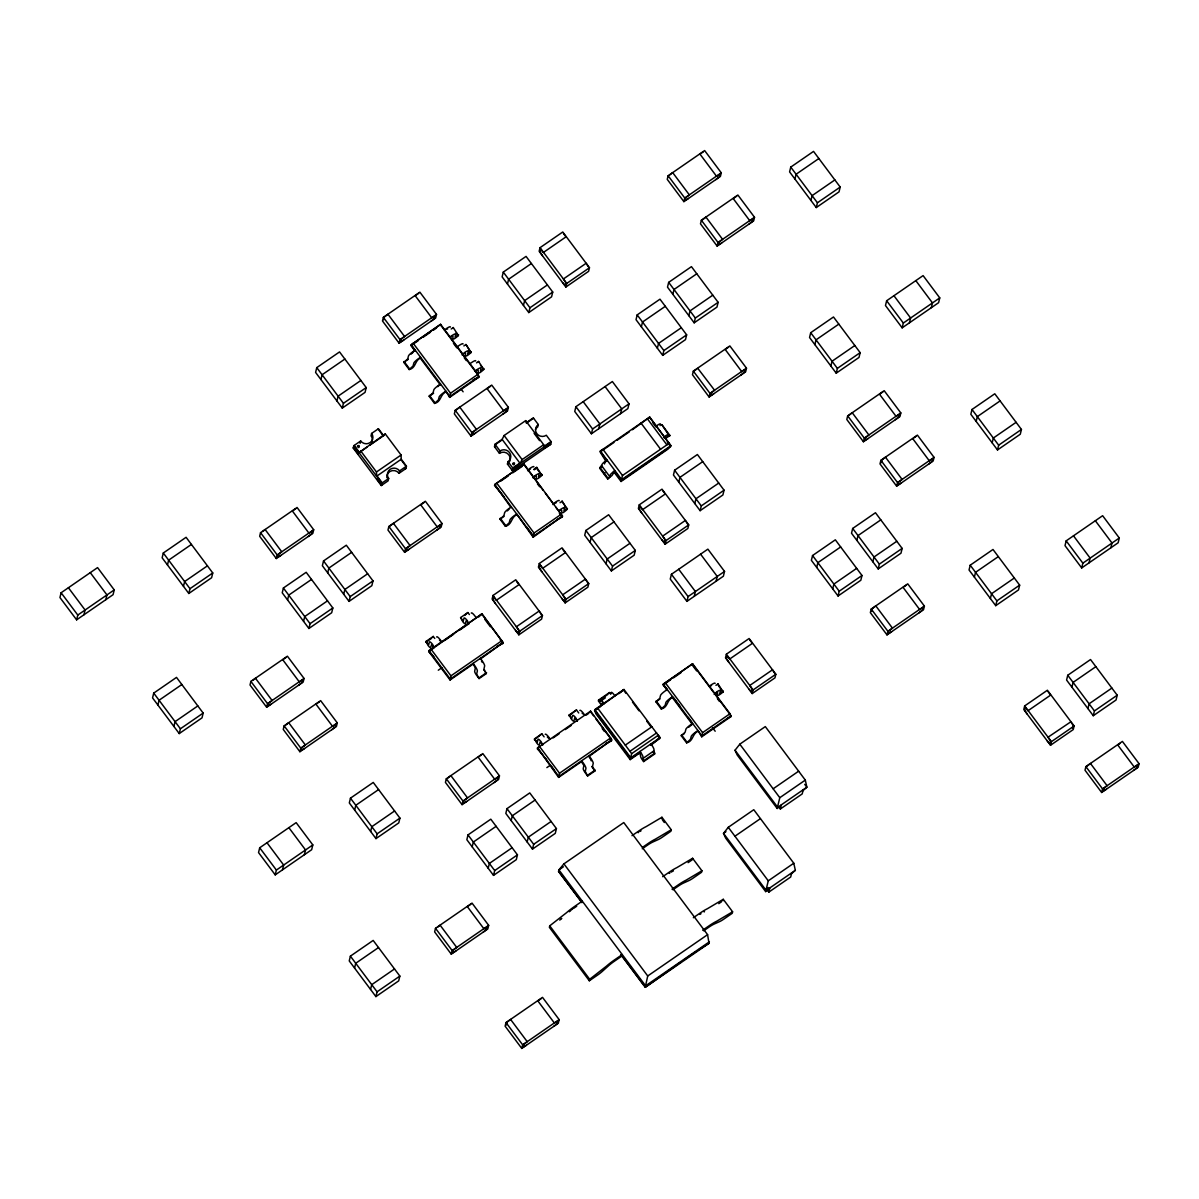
<?xml version="1.0" encoding="UTF-8"?>
<svg xmlns="http://www.w3.org/2000/svg" width="1199" height="1199" viewBox="0 0 1199 1199"><rect width="100%" height="100%" fill="white"/><g stroke="black" fill="none" stroke-linecap="round" stroke-linejoin="round"><path stroke-width="1.5" d="M447.632 328.961L446.837 329.081M450.374 327.057L450.374 326.907A5.665 1.004 -36.8 0 0 446.762 328.331L444.349 329.98M463.039 343.993L463.039 343.858A5.665 1.004 -36.8 0 0 459.427 345.267L457.014 346.931M467.67 354.02L468.374 350.992A5.665 1.004 -36.8 0 0 464.762 352.401L462.14 354.964C469.783 348.25 460.536 362.068 471.057 352.536L465.946 344.503L463.878 345.926M475.703 360.944L475.718 360.794A5.665 1.004 -36.8 0 0 472.106 362.218L469.693 363.867M533.87 466.876L533.87 466.726A5.665 1.004 -36.8 0 0 530.258 468.15L527.62 470.697L530.528 468.809M538.501 476.887L539.205 473.86A5.665 1.004 -36.8 0 0 535.593 475.284L532.956 477.831C540.449 471.207 531.457 484.906 541.888 475.404L536.777 467.37L533.675 469.513M556.471 502.606L555.257 503.025M559.199 500.762L559.214 500.612A5.665 1.004 -36.8 0 0 555.602 502.036L552.964 504.584M665.73 436.706L665.49 438.609L669.836 435.372L661.833 424.671L669.612 436.271M715.099 683.415L715.099 683.28A5.665 1.004 -36.8 0 0 711.487 684.689L709.074 686.353M601.778 465.886L609.781 476.677L610.216 474.879A4.526 0.809 -36.8 0 1 613.618 471.687L614.997 470.712L612.104 475.433L607.698 479.001L599.695 468.299L602.213 464.178A4.526 0.809 -36.8 0 1 605.615 460.986L606.994 460.011L606.784 460.911L600.324 451.094L649.708 417.087L670.87 445.683L667.813 449.22L621.052 481.488L613.438 471.327M591.212 760.81L590.537 759.147M598.541 700.081L599.305 702.299A4.002 0.824 55.4 0 0 601.928 704.233L602.333 702.689L603.711 704.218L602.902 701.97A4.526 0.944 55.4 0 0 600.354 699.931L599.86 701.73L598.541 700.081L609.467 692.542L610.396 693.771M669.267 443.24L622.506 475.508L621.052 481.488M631.663 753.631L630.194 759.611L595.978 713.855L594.599 710.497L623.975 689.485L594.809 709.598L630.824 757.768L659.975 737.64L658.371 735.197L631.663 753.631L597.432 707.86M418.481 340.471L410.972 345.657L414.974 351.007L411.197 344.757L440.558 324.3L477.951 374.313L450.539 393.227L449.64 397.379L445.863 391.129L443.45 392.807A5.665 1.004 -36.8 0 0 439.209 396.809L438.399 399.926L434.533 403.434L429.197 396.299L433.064 392.792L433.873 389.675A5.665 1.004 -36.8 0 1 438.115 385.673L440.528 383.995L437.785 386.678M502.051 640.581L450.944 675.846L450.06 679.998L428.717 651.462L481.983 613.753L503.115 642.634L480.125 659.24L480.349 658.341L482.103 660.724A5.665 1.169 55.4 0 1 484.666 665.865L483.961 668.982L486.359 673.538L479.075 678.574L476.737 675.457A3.957 0.824 55.4 0 1 474.669 671.29L475.314 668.083L473.05 663.377L474.819 665.76A5.665 1.169 55.4 0 1 477.382 670.885L476.677 674.018L479.075 678.574M561.447 514.131L534.035 533.045L533.15 537.197L516.694 513.996L514.266 515.675A5.665 1.004 -36.8 0 0 510.025 519.677L509.23 522.794L505.364 526.301L500.028 519.167L503.895 515.66L504.689 512.543A5.665 1.004 -36.8 0 1 508.931 508.541L511.359 506.862L511.134 507.762L494.692 484.576L524.053 464.118L562.526 516.169L533.15 537.197L533.03 535.593L526.361 526.676M559.528 773.235L558.629 777.387L537.512 747.951L539.46 746.407L559.528 773.235L610.621 737.985L590.567 711.142L537.512 747.951L558.854 776.487L611.7 740.023L610.621 737.985M661.249 708.969L665.1 705.492L665.925 702.344A5.665 1.004 -36.8 0 1 670.166 698.343L672.579 696.664L672.369 697.563C666.779 699.931 668.098 707.515 661.249 708.969L655.913 701.835L659.78 698.313L660.589 695.21A5.665 1.004 -36.8 0 1 664.831 691.209L667.244 689.53L667.034 690.429L663.242 684.179L692.602 663.721L730.011 713.735L702.599 732.649L701.7 736.8L697.923 730.551L695.51 732.229A5.665 1.004 -36.8 0 0 691.268 736.231L690.429 739.378L686.592 742.855L681.257 735.721L685.124 732.199L685.933 729.097A5.665 1.004 -36.8 0 1 690.174 725.095L692.587 723.417L688.256 717.362M589.323 980.767L589.683 979.268L606.394 966.199A16.546 2.938 -36.8 0 1 613.663 960.489L622.236 954.569L621.861 956.068L614.068 961.448A10.881 1.933 -36.8 0 0 608.358 965.944L602.468 971.235A9.352 1.664 -36.8 0 1 597.567 975.087L589.323 980.767L549.367 927.337L549.727 925.838L566.438 912.769A16.546 2.938 -36.8 0 1 573.707 907.058L582.279 901.138L581.905 902.637L558.539 871.388L558.914 869.889L563.905 863.865L623.765 822.559L707.59 934.665L647.73 975.971L645.227 987.317L620.782 954.614M805.308 780.099L779.8 797.695L777.177 808.471L737.175 754.965L735.032 750.244L739.798 744.189L765.307 726.594L805.308 780.099L806.867 787.203L802.686 790.875M793.783 863.22L768.274 880.815L765.651 891.591L725.65 838.086L723.507 833.365L728.273 827.31L753.781 809.715L793.783 863.22L795.342 870.324L791.16 873.996M61.119 592.756L59.95 597.552L76.616 619.838L113.066 594.689L114.235 589.908L97.569 567.607L61.119 592.756L77.785 615.057L76.616 619.838M83.915 614.817L85.084 610.021L68.403 587.735M105.782 599.725L106.951 594.929L90.27 572.642M163.304 553.009L162.135 557.805L188.813 593.475L211.594 577.753L212.763 572.972L186.085 537.302L163.304 553.009L189.982 588.694L188.813 593.475M167.47 564.939L168.639 560.143L191.42 544.436M153.727 693.112L152.558 697.908L179.236 733.578L202.017 717.856L203.171 713.075L176.508 677.39L153.727 693.112L180.405 728.782L179.236 733.578M183.477 586.341L184.646 581.545L207.427 565.838M157.893 705.042L159.062 700.246L181.843 684.524M173.9 726.444L175.069 721.648L197.835 705.926M260.543 532.671L259.673 536.283L276.31 558.539L312.834 533.345L313.703 529.733L297.067 507.477L260.543 532.671L277.194 554.927L276.31 558.539M316.761 367.628L315.592 372.424L342.27 408.095L365.051 392.373L366.22 387.592L339.542 351.921L316.761 367.628L343.439 403.299L342.27 408.095M320.927 379.558L322.096 374.762L344.877 359.056M280.881 555.392L277.554 557.355L278.243 554.552L281.75 551.78L265.114 529.523L262.731 531.502M250.891 681.392L250.021 685.004L266.658 707.26L303.167 682.066L304.051 678.454L287.415 656.198L250.891 681.392L267.542 703.648L266.658 707.26M283.399 588.005L282.23 592.801L308.907 628.471L331.673 612.749L332.842 607.968L306.18 572.298L283.399 588.005L310.076 623.675L308.907 628.471M287.565 599.935L288.734 595.139L311.515 579.432M336.934 400.961L338.103 396.165L360.884 380.458M308.263 536.493L311.785 533.735L312.474 530.917L309.042 533.285L292.406 511.029L295.823 508.661M271.229 704.113L267.902 706.076L268.576 703.258L272.098 700.501L255.462 678.244L253.079 680.223M303.572 621.337L304.741 616.541L327.507 600.834M323.535 560.937L322.366 565.718L349.044 601.388L371.825 585.682L372.994 580.886L346.316 545.215L323.535 560.937L350.213 596.607L349.044 601.388M383.365 317.36L382.481 320.972L399.132 343.229L435.642 318.035L436.526 314.423L419.875 292.166L383.365 317.36L400.016 339.617L399.132 343.229M284.133 725.845L283.249 729.442L299.9 751.713L336.409 726.504L337.294 722.907L320.643 700.636L284.133 725.845L300.769 748.101L299.9 751.713M383.725 319.773L384.414 316.971L387.936 314.213L404.573 336.469L401.051 339.227L400.361 342.045L403.688 340.081M366.864 447.242L359.041 452.652L385.284 433.903L401.066 455.021L401.26 459.232L406.446 466.186L399.612 470.892A6.789 6.535 13.7 0 0 390.155 469.319A6.789 6.535 13.7 0 0 388.686 478.446L388.101 480.844L381.267 485.55L353.255 448.096L353.84 445.698L360.674 440.992A6.789 6.535 13.7 0 0 370.146 442.566A6.789 6.535 13.7 0 0 371.615 433.438L378.449 428.732L383.635 435.672L369.847 445.189M353.255 448.096L354.215 445.458L359.4 452.398M298.611 685.214L302.133 682.456L302.822 679.638L299.39 682.006L282.754 659.75L286.171 657.382M259.703 847.783L258.534 852.564L275.215 874.865L311.65 849.716L312.819 844.92L296.153 822.634L259.703 847.783L276.384 870.069L275.215 874.865M327.702 572.852L328.871 568.071L351.652 552.349M360.09 443.375L360.674 440.992M371.615 433.438L371.031 435.837A6.789 6.535 13.7 0 1 371.765 442.356M304.456 748.566L301.129 750.514L301.818 747.711L305.34 744.954L288.689 722.682L285.167 725.455M343.708 594.254L344.877 589.473L367.658 573.751M409.189 369.547L413.056 366.025L413.865 362.922A5.665 1.004 -36.8 0 1 418.106 358.921L420.519 357.242L420.309 358.141C414.719 360.509 416.038 368.093 409.189 369.547L403.853 362.413L407.72 358.891L408.529 355.788A5.665 1.004 -36.8 0 1 412.771 351.787L415.199 350.108M282.499 869.83L283.668 865.049L267.002 842.747M381.267 485.55L381.852 483.152L388.686 478.446M431.085 321.182L434.608 318.409L435.282 315.607L431.865 317.975L415.214 295.718L418.646 293.35M331.838 729.666L335.36 726.894L336.05 724.091L332.633 726.459L315.981 704.188L319.399 701.835M304.366 854.752L305.535 849.956L288.869 827.67M386.827 477.652A6.789 6.535 13.7 0 1 399.027 473.29L399.612 470.892M388.866 526.466L387.981 530.078L404.633 552.334L441.142 527.14L442.026 523.528L425.375 501.272L388.866 526.466L405.502 548.722L404.633 552.334M440.123 325.529L440.558 324.3M405.502 468.824L406.086 466.441L400.901 459.487M406.446 466.186L405.862 468.584L399.027 473.29M453.057 328.451L453.282 327.567L458.393 335.585C448.426 344.458 455.92 333.352 451.289 336.754M409.189 549.187L405.862 551.15L406.551 548.333L410.073 545.575L393.422 523.319L389.9 526.076M350.468 798.159L349.314 802.94L375.976 838.611L398.757 822.904L399.926 818.108L373.249 782.437L350.468 798.159L377.145 833.83L375.976 838.611M465.946 344.503L471.057 352.536M354.649 810.074L355.803 805.293L378.584 789.571M455.23 410.283L454.346 413.895L470.997 436.151L507.507 410.957L508.391 407.345L491.74 385.089L455.23 410.283L471.866 432.554L470.997 436.151M436.571 530.288L440.093 527.515L440.782 524.712L437.365 527.08L420.714 504.824L424.146 502.456M478.401 362.353L478.611 361.454L483.737 369.487C474.519 378.225 480.709 367.703 476.617 370.656M503.295 272.098L502.126 276.894L528.789 312.564L551.57 296.842L552.739 292.061L526.061 256.391L503.295 272.098L529.958 307.768L528.789 312.564M449.535 395.79L449.64 397.379L478.806 377.25L477.951 374.313M370.641 831.477L371.81 826.696L394.591 810.974M507.462 284.028L508.631 279.232L531.397 263.525M475.553 433.004L472.226 434.967L472.916 432.165L476.438 429.392L459.787 407.135L456.279 409.908M425.975 641.465L428.672 644.897L429.437 641.87A5.665 1.169 55.4 0 1 432.629 644.433L434.188 647.685L431.535 644.627L430.681 647.565A3.957 0.824 55.4 0 1 428.088 645.482L425.975 641.465L433.259 636.429L434.772 638.453M350.393 956.143L349.239 960.924L375.901 996.594L398.682 980.887L399.852 976.091L373.174 940.421L350.393 956.143L377.071 991.813L375.901 996.594M433.049 637.328L433.259 636.429M354.559 968.058L355.728 963.277L378.509 947.555M523.468 305.43L524.622 300.634L547.403 284.927M540.03 247.683L539.145 251.295L565.868 287.026L588.604 271.334L589.488 267.737L562.766 231.992L540.03 247.683L566.752 283.429L565.868 287.026M544.211 446.837L543.687 444.709L525.672 420.624L504.12 435.507L502.126 439.374L495.037 444.259L494.453 446.657L499.458 453.342A6.789 6.535 13.7 0 1 509.65 461.45M494.722 447.017L495.307 444.619L502.396 439.718M502.951 414.105L506.458 411.347L507.147 408.544L503.73 410.897L487.079 388.641L490.511 386.288M542.488 255.762L540.075 252.015L540.764 249.197L543.267 252.554L566.003 236.862L563.5 233.505M499.458 453.342L500.028 450.959L495.037 444.259M469.394 614.562L467.88 612.539L460.596 617.575L462.709 621.592A3.957 0.824 55.4 0 0 465.302 623.675L466.156 620.737L468.809 623.795L459.697 630.074M370.566 989.46L371.735 984.679L394.516 968.957M467.88 612.539L464.747 615.462M525.672 420.624L526.211 422.752L533.3 417.852L538.306 424.551A6.789 6.535 13.7 0 0 536.837 433.663A6.789 6.535 13.7 0 0 546.309 435.252L551.3 441.936L550.716 444.334L512.453 470.742L507.447 464.043L508.031 461.66A6.789 6.535 13.7 0 0 509.5 452.533A6.789 6.535 13.7 0 0 500.028 450.959M468.809 623.795L467.25 620.542A5.665 1.169 55.4 0 0 464.073 617.98L463.234 621.007L460.596 617.575M512.453 470.742L513.037 468.344L551.3 441.936M562.526 282.559L565.134 285.512L565.808 282.709L563.41 278.962L586.146 263.27L588.559 267.017M446.313 778.78L445.428 782.392L462.08 804.649L498.589 779.455L499.473 775.843L482.822 753.586L446.313 778.78L462.964 801.037L462.08 804.649M523.618 465.347L524.053 464.118M492.999 595.468L492.13 599.08L518.852 634.826L541.588 619.134L542.473 615.522L515.75 579.776L492.999 595.468L519.737 631.214L518.852 634.826M538.306 424.551L537.722 426.934A6.789 6.535 13.7 0 0 535.518 429.542M495.472 603.547L493.059 599.8L493.748 596.997L496.251 600.339L518.987 584.647L516.484 581.305M534.424 469.738L536.777 467.37M435.507 928.296L434.637 931.908L451.274 954.164L487.783 928.97L488.667 925.358L472.031 903.102L435.507 928.296L452.158 950.552L451.274 954.164M466.636 801.502L463.324 803.465L463.998 800.647L467.52 797.89L450.884 775.633L447.362 778.391M515.51 630.359L518.118 633.312L518.792 630.494L516.394 626.747L539.13 611.055L541.543 614.802M468.015 834.909L466.846 839.705L493.523 875.375L516.304 859.653L517.458 854.857L490.796 819.187L468.015 834.909L494.692 870.579L493.523 875.375M575.91 406.686L574.741 411.482L591.422 433.768L627.856 408.619L629.025 403.838L612.359 381.537L575.91 406.686L592.591 428.987L591.422 433.768M539.295 563.53L538.411 567.142L565.134 602.887L587.87 587.195L588.754 583.583L562.031 547.838L539.295 563.53L566.018 599.275L565.134 602.887M472.181 846.839L473.35 842.043L496.131 826.321M541.753 571.608L539.34 567.861L540.03 565.059L542.533 568.401L565.269 552.709L562.766 549.367M567.232 509.29L562.106 501.272L567.232 509.29C558.075 517.953 564.159 507.687 560.128 510.459M494.033 782.602L497.555 779.845L498.229 777.027L494.812 779.395L478.161 757.139L481.593 754.771M455.845 951.017L452.518 952.965L453.192 950.163L456.714 947.405L440.078 925.148L437.695 927.112M488.188 868.241L489.357 863.445L512.123 847.723M598.706 428.747L599.875 423.951L583.209 401.665M506.982 808.636L505.828 813.432L532.491 849.102L555.272 833.38L556.441 828.599L529.763 792.914L506.982 808.636L533.66 844.306L532.491 849.102M561.791 598.421L564.399 601.373L565.089 598.556L562.676 594.809L585.412 579.117L587.825 582.864M483.227 932.118L486.749 929.345L487.438 926.542L484.006 928.91L467.37 906.654L470.787 904.286M668.128 175.758L667.244 179.37L683.88 201.627L720.404 176.433L721.288 172.821L704.637 150.564L668.128 175.758L684.764 198.015L683.88 201.627M511.149 820.566L512.318 815.77L535.099 800.048M637.194 314.887L636.025 319.683L662.702 355.354L685.483 339.632L686.652 334.851L659.975 299.18L637.194 314.887L663.871 350.573L662.702 355.354M537.257 742.256L538.021 739.273A5.665 1.169 55.4 0 1 541.199 741.821L542.757 745.074L540.105 742.016L539.25 744.954A3.957 0.824 55.4 0 1 536.657 742.885L534.544 738.869L541.843 733.833L544.106 736.86M585.876 530.468L584.707 535.249L611.37 570.919L634.151 555.212L635.32 550.416L608.642 514.746L585.876 530.468L612.539 566.138L611.37 570.919M604.521 463.968L604.896 462.424M541.843 733.833L534.334 739.753M641.36 326.817L642.529 322.021L665.31 306.315M620.572 413.655L621.741 408.859L605.075 386.573M590.043 542.383L591.212 537.602L613.978 521.88M607.698 479.001L609.766 476.707M527.155 841.968L528.324 837.172L551.105 821.45M688.451 198.479L685.124 200.443L685.813 197.625L689.335 194.867L672.684 172.611L669.162 175.369M668.667 282.365L667.498 287.146L694.176 322.816L716.957 307.109L718.126 302.313L691.448 266.643L668.667 282.365L695.345 318.035L694.176 322.816M657.367 348.22L658.536 343.439L681.317 327.717M569.165 714.964L571.788 718.381L572.642 715.383A5.665 1.169 55.4 0 1 575.835 717.931L577.378 721.184L574.726 718.126L573.871 721.064A3.957 0.824 55.4 0 1 571.294 718.995L569.165 714.964L576.464 709.943L578.727 712.97M606.035 563.785L607.204 559.004L629.985 543.282M672.834 294.28L674.003 289.499L696.784 273.777M576.464 709.943L568.955 715.863M649.708 417.087L632.398 429.722M701.37 220.226L700.486 223.823L717.137 246.095L753.646 220.886L754.531 217.289L737.88 195.017L701.37 220.226L718.021 242.483L717.137 246.095M506.008 1022.567L505.124 1026.179L521.775 1048.436L558.284 1023.242L559.169 1019.63L542.518 997.373L506.008 1022.567L522.659 1044.824L521.775 1048.436M506.368 1024.995L507.057 1022.192L510.579 1019.42L527.215 1041.676L523.693 1044.449L523.004 1047.252L526.331 1045.288M715.833 179.58L719.355 176.808L720.044 174.005L716.612 176.373L699.976 154.116L703.393 151.748M639.262 504.854L638.378 508.466L665.1 544.211L687.836 528.519L688.721 524.907L661.998 489.162L639.262 504.854L665.985 540.599L665.1 544.211M590.133 712.386L590.567 711.142M660.094 425.645L660.469 423.981A4.526 0.809 -36.8 0 0 657.592 425.12L656.198 426.065M688.84 315.682L690.01 310.901L712.791 295.179M641.72 512.932L639.307 509.185L639.996 506.383L642.499 509.725L665.235 494.033M581.41 761.665L581.635 760.78L583.388 763.149A5.665 1.169 55.4 0 1 585.951 768.289L585.247 771.422L587.645 775.978L585.322 772.845A3.957 0.824 55.4 0 1 583.239 768.679L583.883 765.472L581.41 761.665L558.629 777.387L558.509 775.798M590.028 758.427L588.919 755.745L590.687 758.128A5.665 1.169 55.4 0 1 593.25 763.253L592.531 766.386L594.944 770.942L587.645 775.978M609.257 693.442L609.467 692.542M610.861 694.041L611.295 692.378A4.526 0.944 55.4 0 1 613.843 694.431L614.862 695.78M721.693 242.932L718.381 244.896L719.055 242.093L722.577 239.335L705.941 217.064L702.419 219.837M693.337 371.12L692.467 374.732L709.104 396.989L745.628 371.795L746.497 368.183L729.861 345.926L693.337 371.12L709.988 393.377L709.104 396.989M697.818 368.363L714.559 390.23L711.037 392.987L710.348 395.79L713.675 393.842M674.617 470.233L673.448 475.014L700.126 510.684L722.892 494.977L724.061 490.181L697.398 454.511L674.617 470.233L701.295 505.903L700.126 510.684M619.194 693.532L623.975 689.485L659.975 737.64L650.982 745.283M661.758 539.745L664.366 542.697L665.04 539.88L662.642 536.133L685.378 520.441L687.791 524.188M678.784 482.148L679.953 477.367L702.734 461.645M749.09 224.048L752.612 221.275L753.287 218.473L749.87 220.841L733.218 198.569L736.651 196.216M553.728 1026.389L557.25 1023.631L557.925 1020.829L554.508 1023.182L537.856 1000.925L541.289 998.557M671.425 574.291L670.256 579.072L686.922 601.373L723.372 576.224L724.541 571.428L707.875 549.142L671.425 574.291L688.091 596.577L686.922 601.373M694.791 503.55L695.96 498.769L718.726 483.047M639.711 752.373L639.936 751.473L640.94 752.837A4.526 0.944 55.4 0 1 642.994 756.944L643.638 761.59L642.649 760.271A4.002 0.824 55.4 0 1 640.611 755.955L639.711 752.373L630.599 758.652L594.599 710.497L600.669 706.316M790.755 167.111L789.586 171.892L816.264 207.562L839.03 191.855L840.199 187.059L813.536 151.389L790.755 167.111L817.433 202.781L816.264 207.562M741.057 374.942L744.579 372.17L745.268 369.367L741.836 371.735L725.2 349.464L728.617 347.111M643.638 761.59L654.579 754.051L653.935 749.405A4.526 0.944 55.4 0 0 651.881 745.298L650.862 743.935L650.652 744.834L659.765 738.539L657.577 735.616M794.922 179.026L796.091 174.245L818.872 158.523M694.221 596.338L695.39 591.542L678.709 569.255M716.088 581.245L717.257 576.464L700.576 554.163M810.929 200.428L812.098 195.647L834.864 179.925M661.563 818.767L661.923 817.268L671.26 829.753L670.885 831.252L662.642 836.947A9.352 1.664 -36.8 0 1 658.011 839.675L652.856 841.998A10.881 1.933 -36.8 0 0 647.46 845.175L642.259 848.772M723.342 691.059L719.805 693.442L720.434 690.414A5.665 1.004 -36.8 0 0 716.822 691.823L714.184 694.386C722.383 687.582 711.756 701.55 723.117 691.958L718.006 683.925L715.938 685.348M717.781 684.824L718.006 683.925M726.369 654.204L725.5 657.816L752.223 693.562L774.959 677.87L775.843 674.258L749.12 638.512L726.369 654.204L753.092 689.95L752.223 693.562M728.827 662.283L726.429 658.536L727.119 655.733L729.621 659.075L752.358 643.383L749.855 640.041M810.704 332.708L809.55 337.504L836.213 373.174L858.994 357.452L860.163 352.656L833.485 316.986L810.704 332.708L837.382 368.378L836.213 373.174M814.87 344.638L816.039 339.842L838.82 324.12M672.939 889.793L678.139 886.196A10.881 1.933 -36.8 0 1 683.535 883.019L688.691 880.695A9.352 1.664 -36.8 0 0 693.322 877.968L701.565 872.273L701.925 870.774L692.602 858.289L692.228 859.788L688.106 862.636M701.595 735.197L701.7 736.8L730.865 716.672L730.011 713.735M748.88 689.095L751.488 692.048L752.163 689.23L749.765 685.483L772.501 669.791L774.914 673.538M830.877 366.04L832.046 361.244L854.827 345.522M680.403 962.392L645.227 987.317L709.014 943.313L707.59 934.665M722.907 900.809L723.267 899.31L732.604 911.795L732.244 913.293L724.001 918.989A9.352 1.664 -36.8 0 1 719.355 921.716L714.199 924.039A10.881 1.933 -36.8 0 0 708.819 927.217L703.603 930.814M812.547 555.542L811.378 560.323L838.056 595.993L860.822 580.271L861.991 575.49L835.328 539.82L812.547 555.542L839.225 591.212L838.056 595.993M847.678 415.873L846.794 419.485L863.43 441.742L899.954 416.548L900.824 412.936L884.188 390.679L847.678 415.873L864.314 438.13L863.43 441.742M816.714 567.457L817.883 562.676L840.664 546.954M886.646 300.754L885.476 305.535L902.158 327.837L938.592 302.688L939.761 297.892L923.095 275.605L886.646 300.754L903.327 323.041L902.158 327.837M868.001 438.594L864.674 440.558L865.363 437.755L868.885 434.982L852.234 412.726L848.712 415.498M832.72 588.859L833.89 584.078L856.656 568.356M777.177 808.471L778.99 807.212L780.339 808.995L781.358 804.814M852.684 528.459L851.515 533.24L878.193 568.926L900.974 553.204L902.143 548.408L875.465 512.737L852.684 528.459L879.362 564.13L878.193 568.926M765.651 891.591L767.48 890.332L768.154 887.545M767.48 890.332L768.814 892.116L769.833 887.934M909.441 322.801L910.611 318.02L893.944 295.718M856.85 540.374L858.019 535.593L880.8 519.871M880.89 460.311L880.006 463.923L896.657 486.18L933.167 460.986L934.051 457.374L917.415 435.117L880.89 460.311L897.541 482.568L896.657 486.18M881.25 462.724L881.939 459.921L885.462 457.164L902.098 479.42L898.576 482.178L897.901 484.981L901.228 483.032M803.225 789.721L802.206 793.918L780.339 808.995M895.383 419.695L898.905 416.937L899.595 414.135L896.163 416.488L879.526 394.231L882.944 391.863M791.7 872.842L790.681 877.024L768.814 892.116M931.308 307.708L932.477 302.927L915.811 280.626M872.857 561.776L874.026 556.995L896.807 541.274M871.238 609.032L870.354 612.629L887.005 634.9L923.515 609.706L924.399 606.094L907.748 583.838L871.238 609.032L887.889 631.288L887.005 634.9M912.739 438.654L929.39 460.926L932.807 458.558L932.133 461.36L928.611 464.133M871.598 611.445L872.287 608.642L875.81 605.885L892.446 628.141L888.924 630.899L888.249 633.701L891.561 631.753M903.087 587.375L919.738 609.647L923.155 607.279L922.481 610.081L918.959 612.854M971.999 409.488L970.83 414.284L997.508 449.955L1020.274 434.233L1021.443 429.452L994.78 393.782L971.999 409.488L998.662 445.174L997.508 449.955M976.166 421.419L977.335 416.623L1000.101 400.916M992.173 442.821L993.327 438.04L1016.108 422.318M970.216 565.194L969.047 569.99L995.725 605.66L1018.491 589.938L1019.66 585.142L992.997 549.472L970.216 565.194L996.879 600.864L995.725 605.66M974.382 577.124L975.551 572.328L998.332 556.606M990.389 598.526L991.558 593.73L1014.324 578.008M1024.665 705.926L1023.781 709.538L1050.504 745.268L1073.24 729.577L1074.124 725.98L1047.401 690.234L1024.665 705.926L1051.388 741.671L1050.504 745.268M1066.181 540.854L1065.012 545.65L1081.693 567.936L1118.127 542.787L1119.296 538.006L1102.63 515.705L1066.181 540.854L1082.862 563.155L1081.693 567.936M1027.123 714.005L1024.71 710.258L1025.4 707.44L1027.903 710.797L1050.639 695.105L1048.136 691.748M1088.977 562.901L1090.146 558.12L1073.48 535.818M1047.162 740.802L1049.769 743.755L1050.444 740.952L1048.046 737.19L1070.692 721.903M1067.754 675.262L1066.585 680.043L1093.263 715.713L1116.044 700.006L1117.213 695.21L1090.535 659.54L1067.754 675.262L1094.432 710.932L1093.263 715.713M1071.921 687.177L1073.09 682.396L1095.871 666.674M1110.844 547.823L1112.013 543.027L1095.346 520.741M1072.505 728.063L1073.195 725.26L1071.516 723.027M1087.928 708.579L1089.097 703.798L1111.878 688.076M1085.889 766.611L1085.005 770.223L1101.656 792.479L1138.166 767.285L1139.05 763.673L1122.399 741.417L1085.889 766.611L1102.54 788.867L1101.656 792.479M1106.212 789.332L1102.9 791.28L1103.575 788.477L1107.097 785.72L1090.461 763.463L1086.938 766.221M1133.61 770.432L1137.132 767.66L1137.806 764.857L1134.389 767.225L1117.738 744.954L1120.031 743.38M411.182 354.11L411.812 353.33M507.342 510.879L509.08 509.185M642.559 758.742L653.53 751.114M436.676 636.984L436.736 636.849A5.665 1.169 55.4 0 1 439.928 639.397L441.697 641.75M471.297 613.094L471.357 612.959A5.665 1.169 55.4 0 1 474.549 615.507L476.318 617.86M545.245 734.373L545.305 734.238A5.665 1.169 55.4 0 1 548.498 736.8L550.266 739.154M579.866 710.482L579.926 710.348A5.665 1.169 55.4 0 1 583.119 712.91L584.887 715.263M543.687 444.709L522.12 459.592L520.126 463.443L502.126 439.374M481.983 613.753L478.836 616.871M692.602 663.721L692.183 664.95L696.634 670.9M688.676 727.223L692.363 724.316L672.369 697.563M383.635 435.672L385.284 433.903M605.045 462.229L605.87 461.54M412.006 353.15L413.145 352.266M602.393 466.351L599.695 468.299M408.289 359.28L407.046 360.21M433.618 393.167L432.809 393.797M504.045 516.364L500.028 519.167M659.93 699.017L655.913 701.835M400.016 339.617L436.526 314.423M422.977 337.369L430.486 332.183M433.483 330.115L436.481 328.046M343.439 403.299L366.22 387.592M451.214 328.991L453.282 327.567M403.853 362.413L405.981 360.944M449.685 337.114L452.098 335.465A5.665 1.004 -36.8 0 1 455.71 334.041L455.11 337.069L458.603 334.701M77.785 615.057L114.235 589.908M684.764 198.015L721.288 172.821M529.958 307.768L552.739 292.061M566.752 283.429L589.488 267.737M471.282 351.637L467.82 353.99M476.543 362.877L478.611 361.454M429.197 396.299L432.389 394.096M475.014 371.001L477.442 369.352A5.665 1.004 -36.8 0 1 481.054 367.928L480.454 370.956L483.946 368.588M445.653 392.028C440.168 394.456 441.307 401.95 434.533 403.434M189.982 588.694L212.763 572.972M401.26 459.232L376.651 476.213L376.471 471.986L401.066 455.021M718.021 242.483L754.531 217.289M277.194 554.927L313.703 529.733M471.866 432.554L508.391 407.345M817.433 202.781L840.199 187.059M526.481 423.112L533.57 418.211M695.345 318.035L718.126 302.313M663.871 350.573L686.652 334.851M519.871 463.084L512.767 467.985L512.183 470.383L518.343 466.126M543.941 446.478L551.045 441.577M544.301 448.231L550.716 444.334M500.612 481.234L508.286 475.943M512.887 472.766L522.09 466.411M405.502 548.722L442.026 523.528M310.076 623.675L332.842 607.968M592.591 428.987L629.025 403.838M350.213 596.607L372.994 580.886M542.113 474.504L538.606 476.887M694.386 370.731L696.664 369.157M180.405 728.782L203.171 713.075M613.948 442.446L600.114 451.993L605.84 461.15M617.02 440.333L629.325 431.835M516.469 514.896C510.999 517.339 512.138 524.832 505.364 526.301M709.988 393.377L746.497 368.183M267.542 703.648L304.051 678.454M560.053 502.696L562.106 501.272M603.697 473.65L605.045 472.721M558.524 510.819L560.937 509.17A5.665 1.004 -36.8 0 1 564.549 507.747L563.95 510.774L567.442 508.406M669.836 435.372L668.143 436.496L668.472 434.682A4.526 0.809 -36.8 0 0 665.58 435.822L663.976 437.665L665.715 436.646M425.75 642.364L431.595 638.333M837.382 368.378L860.163 352.656M903.327 323.041L939.761 297.892M432.824 648.629L428.717 651.462L433.933 656.992M444.514 640.551L453.627 634.271M300.769 748.101L337.294 722.907M438.294 670.211L441.936 667.693M612.539 566.138L635.32 550.416M519.737 631.214L542.473 615.522M566.018 599.275L588.754 583.583M701.295 505.903L724.061 490.181M472.841 664.276L450.06 679.998L449.94 678.394M665.985 540.599L688.721 524.907M479.3 677.675L486.584 672.654M864.314 438.13L900.824 412.936M276.384 870.069L312.819 844.92M913.893 437.875L916.171 436.301M688.091 596.577L724.541 571.428M377.145 833.83L399.926 818.108M897.541 482.568L934.051 457.374M598.316 700.98L607.893 694.386M599.92 701.58L605.39 697.803M540.03 746.962L537.287 748.85L542.503 754.396M553.084 737.955L559.154 733.758M565.239 729.577L571.309 725.38M586.041 715.218L588.769 713.33M462.964 801.037L499.473 775.843M998.662 445.174L1021.443 429.452M664.531 684.029L670.526 679.893M673.538 677.825L681.032 672.639M546.864 767.615L550.506 765.097M588.694 756.644L611.7 740.023L595.693 718.621M839.225 591.212L861.991 575.49M879.362 564.13L902.143 548.408M625.293 745.119L652.016 726.684M587.87 775.079L595.154 770.043M629.925 751.308L656.647 732.889M630.194 759.611L640.596 752.447M643.863 760.691L654.789 753.152M681.257 735.721L684.449 733.518M753.092 689.95L775.843 674.258M904.226 586.596L906.519 585.022M494.692 870.579L517.458 854.857M533.66 844.306L556.441 828.599M697.698 731.45C692.228 733.878 693.367 741.372 686.592 742.855M887.889 631.288L924.399 606.094M377.071 991.813L399.852 976.091M563.425 866.772L558.914 869.889L645.602 985.818L709.373 941.814M452.158 950.552L488.667 925.358M632.008 835.673L639.247 830.682A16.546 2.938 -36.8 0 1 646.126 826.621L661.923 817.268M996.879 600.864L1019.66 585.142M642.649 847.258L648.584 843.167A16.546 2.938 -36.8 0 1 655.463 839.105L671.26 829.753M576.704 906.219L574.111 908.018A10.881 1.933 -36.8 0 0 573.602 908.362M1082.862 563.155L1119.296 538.006M773.145 788.792L798.654 771.182M725.935 831.686L723.507 833.365L766.191 890.437L795.342 870.324M662.672 876.694L669.926 871.703A16.546 2.938 -36.8 0 1 676.806 867.656L692.602 858.289M734.942 836.213L760.436 818.617M672.01 889.178L679.263 884.188A16.546 2.938 -36.8 0 1 686.128 880.141L701.925 870.774M693.352 917.715L700.606 912.724A16.546 2.938 -36.8 0 1 707.47 908.677L723.267 899.31M718.786 903.656L721.528 901.753M522.659 1044.824L559.169 1019.63M702.689 930.199L709.943 925.208A16.546 2.938 -36.8 0 1 716.807 921.162L732.604 911.795M683.475 960.264L695.75 951.796M698.822 949.668L709.014 943.313M1094.432 710.932L1117.213 695.21M1051.388 741.671L1074.124 725.98M1102.54 788.867L1139.05 763.673M710.677 685.993L711.577 685.438M472.886 380.008L478.806 377.25M557.85 519.137L562.301 517.069L559.304 513.067M496.986 646.276L502.906 643.533L500.238 639.966M605.555 743.68L611.475 740.922L609.692 738.539M727.898 718.051L730.865 716.672M547.314 736.98L548.707 738.269M582.115 713.135L582.984 713.93M537.092 742.211L534.544 738.869M494.468 485.475L504.135 496.956M663.032 685.079L667.199 689.5M439.448 640.056L440.138 640.865M558.539 871.388L581.395 901.543M649.528 417.147L670.87 445.683L621.667 479.63L600.324 451.094L602.962 449.355L622.506 475.508M652.646 422.498L655.988 426.964M667.318 442.131L670.646 446.583L621.457 480.529L614.787 471.612M647.355 418.721L666.899 444.874M641.015 423.097L660.574 449.235M662.732 490.691L664.411 492.924M599.905 467.4L607.908 478.101M804.739 784.356L806.867 787.203L777.716 807.332L735.032 750.244M534.11 433.334L539.58 440.632M456.264 332.737L458.393 335.585M480.529 365.2L483.737 369.487M718.845 686.248L723.117 691.958M453.462 343.364L456.804 347.83M464.238 357.782L466.351 360.614M713.525 692.303L692.408 664.051L663.242 684.179L701.925 735.901L731.075 715.773L714.409 693.487M717.362 698.612L719.475 701.445M536.553 468.269L541.888 475.404M739.798 744.189L779.8 797.695M504.12 435.507L522.12 459.592M543.177 490.316L523.843 464.448L494.692 484.576L533.36 536.298L562.526 516.169L559.513 512.168M545.41 493.284L553.189 503.685M555.856 507.252L557.625 509.635M537.407 483.782L539.625 486.749M461.345 389.42L463.129 391.803M712.521 727.658L715.189 731.225M508.031 461.66L513.037 468.344M413.145 343.214L450.539 393.227M665.19 682.636L702.599 732.649M420.309 358.141L440.318 384.894M673.808 698.043L680.477 706.96M496.641 483.032L534.035 533.045M404.078 361.513L409.414 368.648M429.407 395.4L434.742 402.534M656.138 700.935L661.473 708.069M681.467 734.822L686.802 741.956M500.238 518.268L505.573 525.402M728.273 827.31L768.274 880.815M623.75 690.384L625.938 693.307M632.472 702.059L639.022 710.812M646.666 721.034L651.027 726.864M653.59 752.732L654.579 754.051M590.358 711.487L593.55 715.773M378.075 428.972L383.275 435.926M602.213 728.542L604.416 731.48M662.492 820.011L664.351 822.514M360.689 450.884L376.471 471.986M484.861 619.403L490.346 626.747M377.026 475.958L382.211 482.912L381.627 485.295L377.13 479.27M353.84 445.698L381.852 483.152M353.63 447.841L358.126 453.881M594.944 770.942L592.606 767.825A3.957 0.824 55.4 0 1 591.736 766.551M484.816 671.47L486.359 673.538M545.515 758.412L547.508 761.08M551.51 766.431L554.508 770.447M430.891 649.019L450.944 675.846M563.905 863.865L647.73 975.971M621.622 955.363L643.983 985.248M549.727 925.838L589.683 979.268M481.458 661.024L482.358 662.462M569.255 911.75A10.881 1.933 -36.8 0 1 570.169 910.985M570.634 910.596A10.881 1.933 -36.8 0 1 571.114 910.221M572.103 909.471A10.881 1.933 -36.8 0 1 572.597 909.097M561.776 918.434A9.352 1.664 -36.8 0 1 560.997 919.093M560.592 919.423A9.352 1.664 -36.8 0 1 559.753 920.083M699.976 914.402A10.881 1.933 -36.8 0 1 700.965 913.743M704.113 911.929A10.881 1.933 -36.8 0 1 704.502 911.735M638.123 832.691A10.881 1.933 -36.8 0 1 638.632 832.346M640.101 831.402A10.881 1.933 -36.8 0 1 641.03 830.832M669.297 873.382A10.881 1.933 -36.8 0 1 669.791 873.052M671.245 872.123A10.881 1.933 -36.8 0 1 672.159 871.583M673.029 871.118A10.881 1.933 -36.8 0 1 673.433 870.909M484.036 670.421A3.957 0.824 55.4 0 1 483.722 670.001M508.736 462.889A6.789 6.535 13.7 0 1 507.447 464.043M653.26 752.268A4.002 0.824 55.4 0 1 652.93 751.803M357.467 446.313C359.295 450.344 360.479 443.075 357.467 446.313M512.662 463.593C514.491 467.64 515.675 460.356 512.662 463.593M440.348 324.629L411.197 344.757L449.865 396.479L479.015 376.366L440.348 324.629M481.788 614.098L428.942 650.562L450.269 679.099L503.115 642.634L481.788 614.098"/></g></svg>
